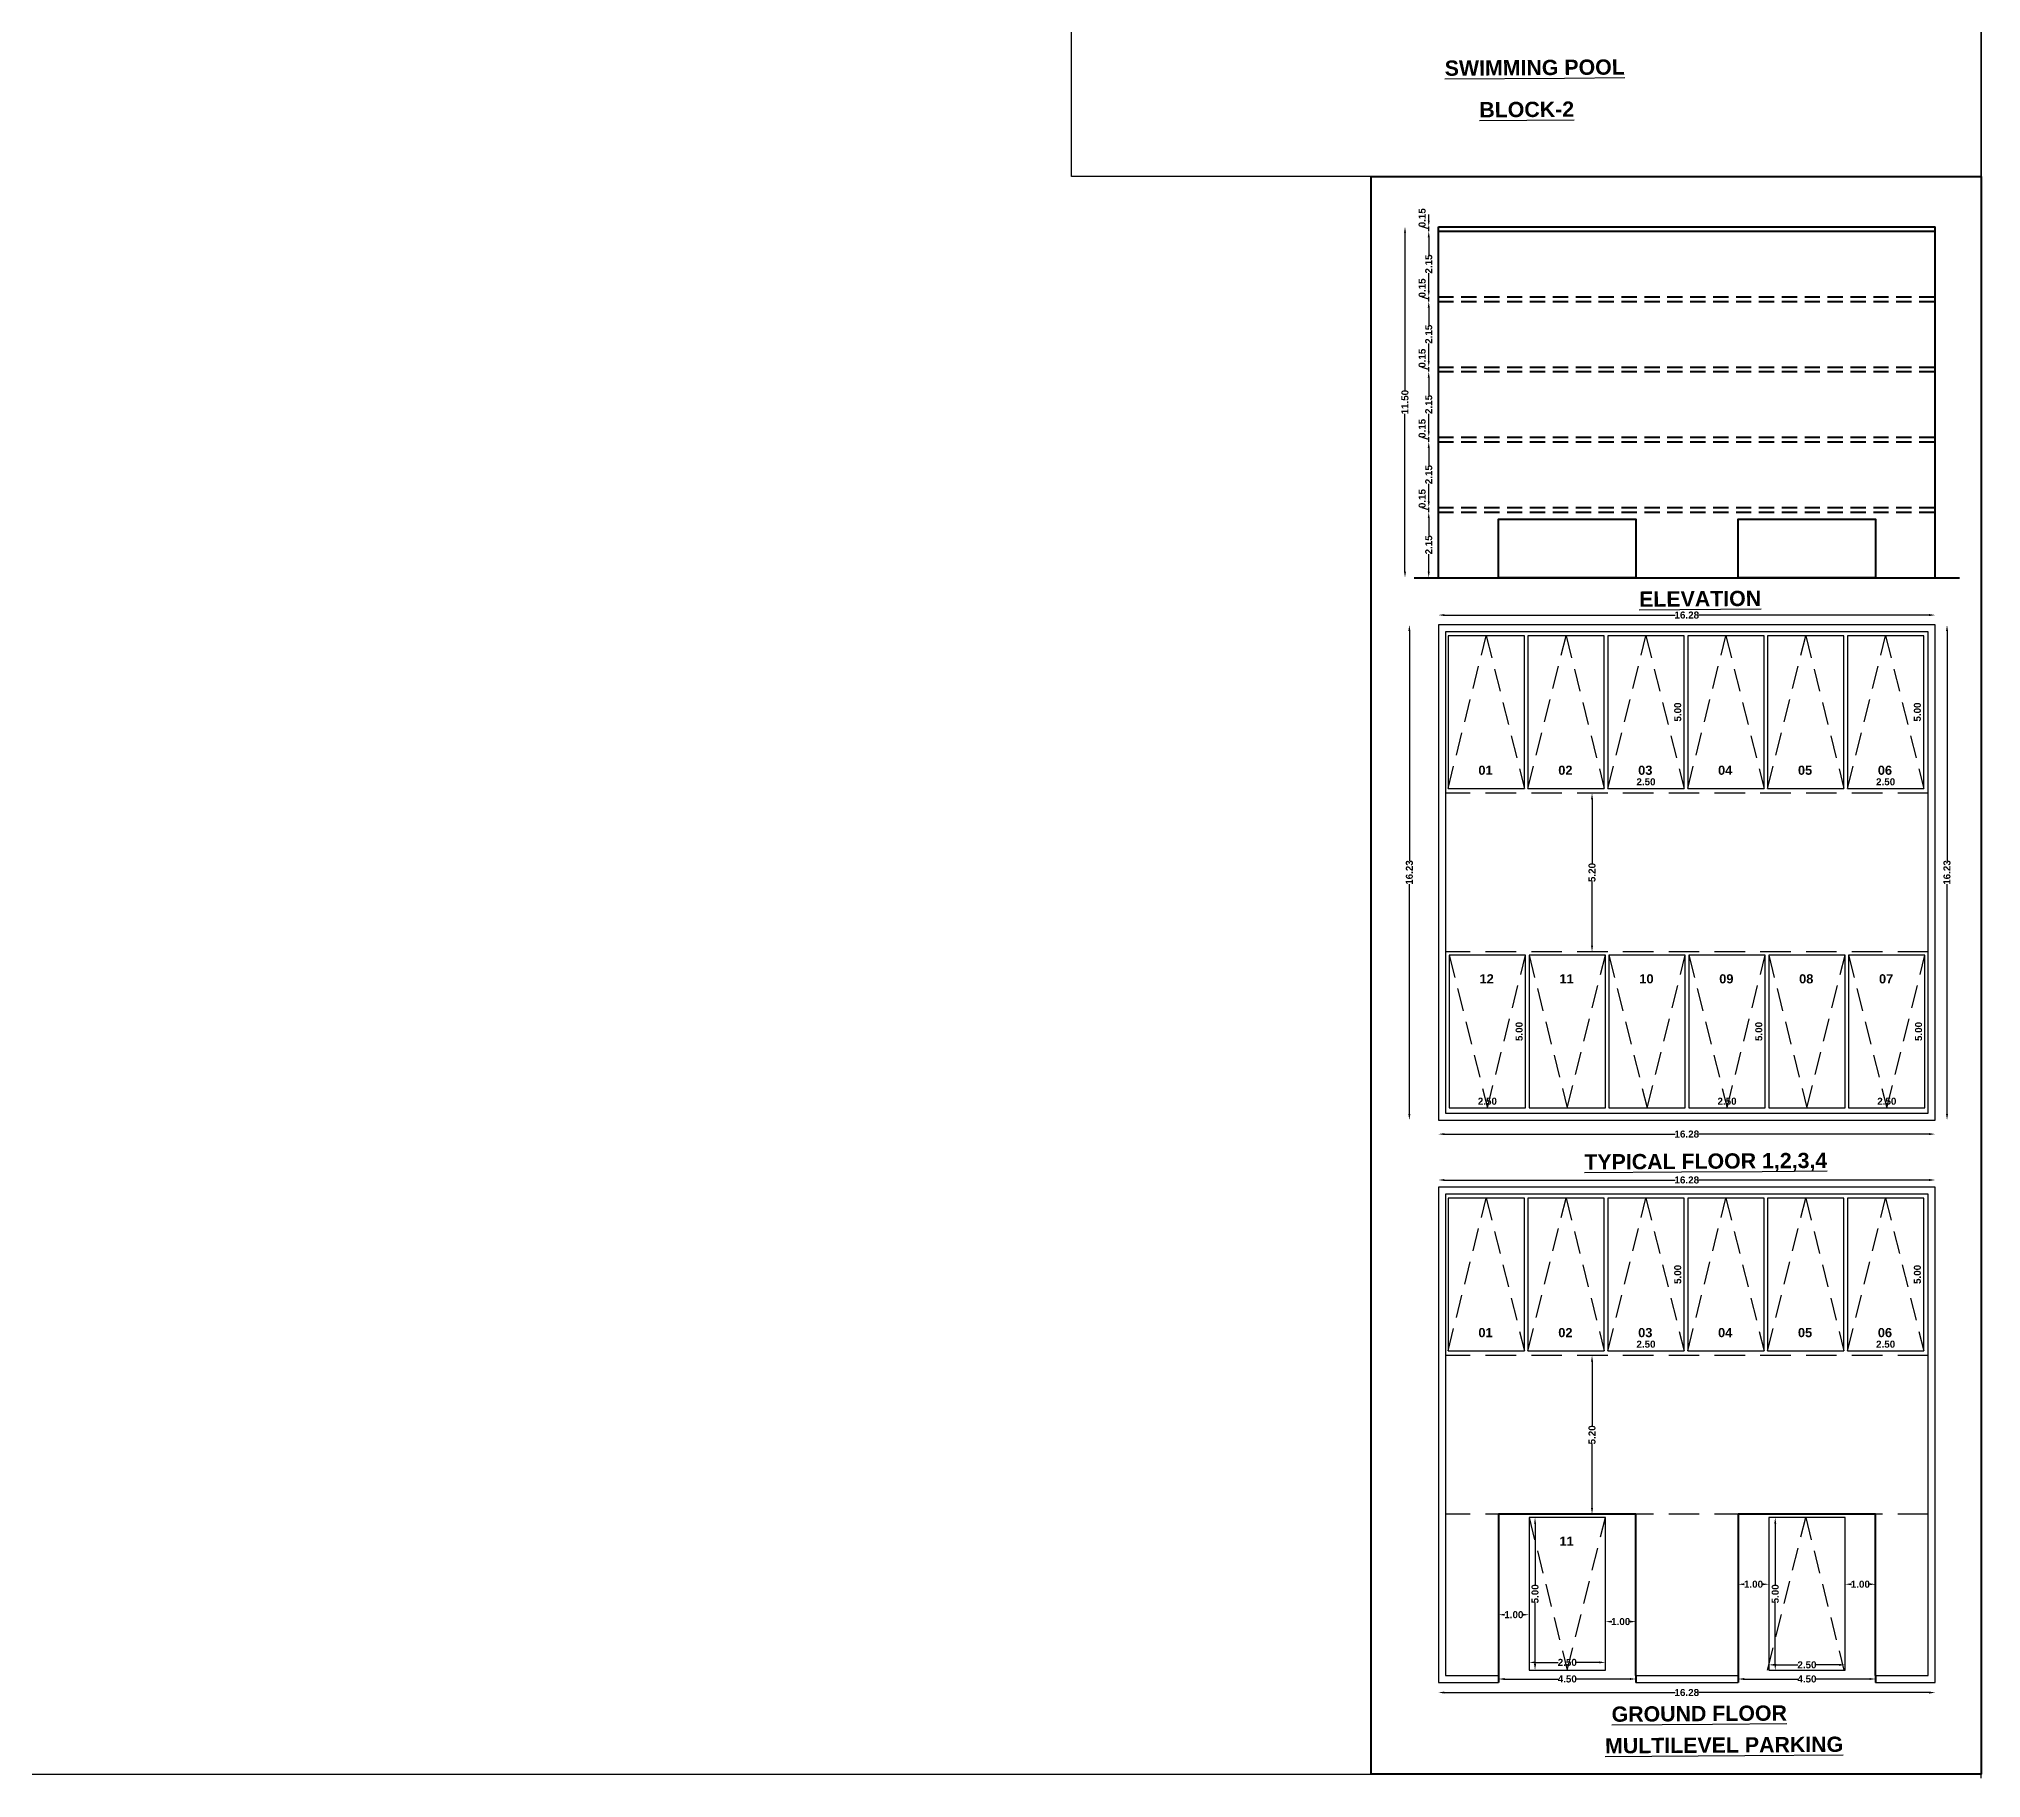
# Model space of a CAD drawing. Header units: metres. Extents: x 515 to 706, y -4 to 163.
# Drawn here: x 642 to 705.6, y -3.8 to 53.2 of the extents above; entities that cross this region are included whole.
import ezdxf

# ---------------------------------------------------------------- set-up
doc = ezdxf.new("R2010")
doc.units = ezdxf.units.M
doc.header["$MEASUREMENT"] = 0
doc.linetypes.add('DASHED2', pattern=[0.375, 0.25, -0.125])
doc.linetypes.add('HIDDEN', pattern=[0.375, 0.25, -0.125])
doc.styles.add('ARIAL', font='arialbd.ttf', dxfattribs={"height": 0.23})
doc.styles.add('working', font='arialbd.ttf', dxfattribs={"height": 0.23})
doc.dimstyles.new('new model', dxfattribs={"dimtxt": 0.23, "dimasz": 0.2, "dimexe": 0.1, "dimexo": 0.1, "dimgap": 0, "dimtad": 0, "dimzin": 1, "dimdsep": 46, "dimtxsty": 'working', "dimcen": 0.09, "dimse1": 1, "dimse2": 1, "dimclrd": 256, "dimclrt": 256, "dimadec": 1, "dimazin": 0, "dimtfac": 1, "dimtofl": 0, "dimtmove": 0, "dimatfit": 3, "dimfxl": 0, "dimtolj": 1, "dimtzin": 0, "dimlwd": -1, "dimlwe": -1, "dimarcsym": 0})

# ---------------------------------------------------------------- blocks, each defined once
blk = doc.blocks.new('*D267')
for p, q in [((688.009, 15.792), (695.565, 15.792)), ((703.885, 15.792), (696.329, 15.792))]:
    blk.add_line(p, q)
at = {"lineweight": 40}
for points in [[(688.009, 15.825), (688.009, 15.758), (687.809, 15.792)], [(703.885, 15.825), (703.885, 15.758), (704.085, 15.792)]]:
    blk.add_solid(points, dxfattribs=at)
at = {"layer": 'Defpoints', "color": 0, "lineweight": 40}
for p in [(687.809, 15.555), (704.085, 15.792), (704.085, 15.555)]:
    blk.add_point(p, dxfattribs=at)
at = {"lineweight": 40, "insert": (695.947, 15.792), "char_height": 0.23, "attachment_point": 5, "style": 'working'}
blk.add_mtext('\\A1;16.28', dxfattribs=at)
blk = doc.blocks.new('*D606')
for p, q in [((688.009, -1), (695.565, -1)), ((703.885, -1), (696.329, -1))]:
    blk.add_line(p, q)
at = {"lineweight": 40}
for points in [[(688.009, -0.966), (688.009, -1.033), (687.809, -1)], [(703.885, -0.966), (703.885, -1.033), (704.085, -1)]]:
    blk.add_solid(points, dxfattribs=at)
at = {"layer": 'Defpoints', "color": 0, "lineweight": 40}
for p in [(687.809, -0.671), (704.085, -0.671), (704.085, -1)]:
    blk.add_point(p, dxfattribs=at)
at = {"lineweight": 40, "insert": (695.947, -1), "char_height": 0.23, "attachment_point": 5, "style": 'working'}
blk.add_mtext('\\A1;16.28', dxfattribs=at)
blk = doc.blocks.new('*D607')
for p, q in [((692.843, 9.842), (692.843, 7.74)), ((692.843, 5.042), (692.843, 7.144))]:
    blk.add_line(p, q)
at = {"lineweight": 40}
for points in [[(692.809, 9.842), (692.876, 9.842), (692.843, 10.042)], [(692.809, 5.042), (692.876, 5.042), (692.843, 4.842)]]:
    blk.add_solid(points, dxfattribs=at)
at = {"layer": 'Defpoints', "color": 0, "lineweight": 40}
for p in [(692.786, 10.042), (692.843, 10.042), (692.786, 4.842)]:
    blk.add_point(p, dxfattribs=at)
at = {"lineweight": 40, "insert": (692.843, 7.442), "char_height": 0.23, "attachment_point": 5, "rotation": 90, "style": 'working'}
blk.add_mtext('\\A1;5.20', dxfattribs=at)
blk = doc.blocks.new('*D268')
at = {"layer": 'Defpoints', "color": 0, "lineweight": 40}
for p in [(695.65, 15.199), (695.86, 15.199), (695.86, 10.199)]:
    blk.add_point(p, dxfattribs=at)
at = {"lineweight": 40, "insert": (695.65, 12.699), "char_height": 0.23, "attachment_point": 5, "rotation": 90, "style": 'working'}
blk.add_mtext('\\A1;5.00', dxfattribs=at)
blk = doc.blocks.new('*D269')
at = {"layer": 'Defpoints', "color": 0, "lineweight": 40}
for p in [(693.36, 10.413), (693.36, 10.199), (695.86, 10.199)]:
    blk.add_point(p, dxfattribs=at)
at = {"lineweight": 40, "insert": (694.61, 10.413), "char_height": 0.23, "attachment_point": 5, "style": 'working'}
blk.add_mtext('\\A1;2.50', dxfattribs=at)
blk = doc.blocks.new('*D270')
at = {"layer": 'Defpoints', "color": 0, "lineweight": 40}
for p in [(703.5, 15.199), (703.71, 15.199), (703.71, 10.199)]:
    blk.add_point(p, dxfattribs=at)
at = {"lineweight": 40, "insert": (703.5, 12.699), "char_height": 0.23, "attachment_point": 5, "rotation": 90, "style": 'working'}
blk.add_mtext('\\A1;5.00', dxfattribs=at)
blk = doc.blocks.new('*D271')
at = {"layer": 'Defpoints', "color": 0, "lineweight": 40}
for p in [(701.21, 10.413), (701.21, 10.199), (703.71, 10.199)]:
    blk.add_point(p, dxfattribs=at)
at = {"lineweight": 40, "insert": (702.46, 10.413), "char_height": 0.23, "attachment_point": 5, "style": 'working'}
blk.add_mtext('\\A1;2.50', dxfattribs=at)
blk = doc.blocks.new('*D608')
for p, q in [((687.494, 37.475), (687.494, 36.903)), ((687.494, 35.725), (687.494, 36.296))]:
    blk.add_line(p, q)
at = {"lineweight": 40}
for points in [[(687.461, 37.475), (687.527, 37.475), (687.494, 37.675)], [(687.461, 35.725), (687.527, 35.725), (687.494, 35.525)]]:
    blk.add_solid(points, dxfattribs=at)
at = {"layer": 'Defpoints', "color": 0, "lineweight": 40}
for p in [(687.494, 37.675), (687.809, 37.675), (687.809, 35.525)]:
    blk.add_point(p, dxfattribs=at)
at = {"lineweight": 40, "insert": (687.494, 36.6), "char_height": 0.23, "attachment_point": 5, "rotation": 90, "style": 'working'}
blk.add_mtext('\\A1;2.15', dxfattribs=at)
blk = doc.blocks.new('*D609')
for p, q in [((687.494, 38.025), (687.494, 38.225)), ((687.494, 37.75), (687.277, 37.815)), ((687.494, 37.675), (687.494, 37.825)), ((687.494, 37.475), (687.494, 37.275))]:
    blk.add_line(p, q)
at = {"lineweight": 40}
for points in [[(687.461, 38.025), (687.527, 38.025), (687.494, 37.825)], [(687.461, 37.475), (687.527, 37.475), (687.494, 37.675)]]:
    blk.add_solid(points, dxfattribs=at)
at = {"layer": 'Defpoints', "color": 0, "lineweight": 40}
for p in [(687.494, 37.825), (687.809, 37.825), (687.809, 37.675)]:
    blk.add_point(p, dxfattribs=at)
at = {"lineweight": 40, "insert": (687.277, 38.116), "char_height": 0.23, "attachment_point": 5, "rotation": 90, "style": 'working'}
blk.add_mtext('\\A1;0.15', dxfattribs=at)
blk = doc.blocks.new('*D610')
for p, q in [((687.494, 39.775), (687.494, 39.203)), ((687.494, 38.025), (687.494, 38.596))]:
    blk.add_line(p, q)
at = {"lineweight": 40}
for points in [[(687.461, 39.775), (687.527, 39.775), (687.494, 39.975)], [(687.461, 38.025), (687.527, 38.025), (687.494, 37.825)]]:
    blk.add_solid(points, dxfattribs=at)
at = {"layer": 'Defpoints', "color": 0, "lineweight": 40}
for p in [(687.494, 39.975), (687.809, 39.975), (687.809, 37.825)]:
    blk.add_point(p, dxfattribs=at)
at = {"lineweight": 40, "insert": (687.494, 38.9), "char_height": 0.23, "attachment_point": 5, "rotation": 90, "style": 'working'}
blk.add_mtext('\\A1;2.15', dxfattribs=at)
blk = doc.blocks.new('*D611')
for p, q in [((687.494, 40.05), (687.277, 40.115)), ((687.494, 40.325), (687.494, 40.525)), ((687.494, 39.975), (687.494, 40.125)), ((687.494, 39.775), (687.494, 39.575))]:
    blk.add_line(p, q)
at = {"lineweight": 40}
for points in [[(687.461, 40.325), (687.527, 40.325), (687.494, 40.125)], [(687.461, 39.775), (687.527, 39.775), (687.494, 39.975)]]:
    blk.add_solid(points, dxfattribs=at)
at = {"layer": 'Defpoints', "color": 0, "lineweight": 40}
for p in [(687.494, 40.125), (687.809, 40.125), (687.809, 39.975)]:
    blk.add_point(p, dxfattribs=at)
at = {"lineweight": 40, "insert": (687.277, 40.416), "char_height": 0.23, "attachment_point": 5, "rotation": 90, "style": 'working'}
blk.add_mtext('\\A1;0.15', dxfattribs=at)
blk = doc.blocks.new('*D612')
for p, q in [((687.494, 42.075), (687.494, 41.503)), ((687.494, 40.325), (687.494, 40.896))]:
    blk.add_line(p, q)
at = {"lineweight": 40}
for points in [[(687.461, 42.075), (687.527, 42.075), (687.494, 42.275)], [(687.461, 40.325), (687.527, 40.325), (687.494, 40.125)]]:
    blk.add_solid(points, dxfattribs=at)
at = {"layer": 'Defpoints', "color": 0, "lineweight": 40}
for p in [(687.494, 42.275), (687.809, 42.275), (687.809, 40.125)]:
    blk.add_point(p, dxfattribs=at)
at = {"lineweight": 40, "insert": (687.494, 41.2), "char_height": 0.23, "attachment_point": 5, "rotation": 90, "style": 'working'}
blk.add_mtext('\\A1;2.15', dxfattribs=at)
blk = doc.blocks.new('*D613')
for p, q in [((687.494, 42.625), (687.494, 42.825)), ((687.494, 42.35), (687.277, 42.415)), ((687.494, 42.275), (687.494, 42.425)), ((687.494, 42.075), (687.494, 41.875))]:
    blk.add_line(p, q)
at = {"lineweight": 40}
for points in [[(687.461, 42.625), (687.527, 42.625), (687.494, 42.425)], [(687.461, 42.075), (687.527, 42.075), (687.494, 42.275)]]:
    blk.add_solid(points, dxfattribs=at)
at = {"layer": 'Defpoints', "color": 0, "lineweight": 40}
for p in [(687.494, 42.425), (687.809, 42.425), (687.809, 42.275)]:
    blk.add_point(p, dxfattribs=at)
at = {"lineweight": 40, "insert": (687.277, 42.716), "char_height": 0.23, "attachment_point": 5, "rotation": 90, "style": 'working'}
blk.add_mtext('\\A1;0.15', dxfattribs=at)
blk = doc.blocks.new('*D614')
for p, q in [((687.494, 44.375), (687.494, 43.803)), ((687.494, 42.625), (687.494, 43.196))]:
    blk.add_line(p, q)
at = {"lineweight": 40}
for points in [[(687.461, 44.375), (687.527, 44.375), (687.494, 44.575)], [(687.461, 42.625), (687.527, 42.625), (687.494, 42.425)]]:
    blk.add_solid(points, dxfattribs=at)
at = {"layer": 'Defpoints', "color": 0, "lineweight": 40}
for p in [(687.494, 44.575), (687.809, 44.575), (687.809, 42.425)]:
    blk.add_point(p, dxfattribs=at)
at = {"lineweight": 40, "insert": (687.494, 43.5), "char_height": 0.23, "attachment_point": 5, "rotation": 90, "style": 'working'}
blk.add_mtext('\\A1;2.15', dxfattribs=at)
blk = doc.blocks.new('*D615')
for p, q in [((687.494, 44.65), (687.277, 44.715)), ((687.494, 44.925), (687.494, 45.125)), ((687.494, 44.575), (687.494, 44.725)), ((687.494, 44.375), (687.494, 44.175))]:
    blk.add_line(p, q)
at = {"lineweight": 40}
for points in [[(687.461, 44.925), (687.527, 44.925), (687.494, 44.725)], [(687.461, 44.375), (687.527, 44.375), (687.494, 44.575)]]:
    blk.add_solid(points, dxfattribs=at)
at = {"layer": 'Defpoints', "color": 0, "lineweight": 40}
for p in [(687.494, 44.725), (687.809, 44.725), (687.809, 44.575)]:
    blk.add_point(p, dxfattribs=at)
at = {"lineweight": 40, "insert": (687.277, 45.016), "char_height": 0.23, "attachment_point": 5, "rotation": 90, "style": 'working'}
blk.add_mtext('\\A1;0.15', dxfattribs=at)
blk = doc.blocks.new('*D616')
for p, q in [((687.494, 46.675), (687.494, 46.103)), ((687.494, 44.925), (687.494, 45.496))]:
    blk.add_line(p, q)
at = {"lineweight": 40}
for points in [[(687.461, 46.675), (687.527, 46.675), (687.494, 46.875)], [(687.461, 44.925), (687.527, 44.925), (687.494, 44.725)]]:
    blk.add_solid(points, dxfattribs=at)
at = {"layer": 'Defpoints', "color": 0, "lineweight": 40}
for p in [(687.494, 46.875), (687.809, 46.875), (687.809, 44.725)]:
    blk.add_point(p, dxfattribs=at)
at = {"lineweight": 40, "insert": (687.494, 45.8), "char_height": 0.23, "attachment_point": 5, "rotation": 90, "style": 'working'}
blk.add_mtext('\\A1;2.15', dxfattribs=at)
blk = doc.blocks.new('*D617')
for p, q in [((687.494, 47.225), (687.494, 47.425)), ((687.494, 46.95), (687.277, 47.015)), ((687.494, 46.875), (687.494, 47.025)), ((687.494, 46.675), (687.494, 46.475))]:
    blk.add_line(p, q)
at = {"lineweight": 40}
for points in [[(687.461, 47.225), (687.527, 47.225), (687.494, 47.025)], [(687.461, 46.675), (687.527, 46.675), (687.494, 46.875)]]:
    blk.add_solid(points, dxfattribs=at)
at = {"layer": 'Defpoints', "color": 0, "lineweight": 40}
for p in [(687.494, 47.025), (687.809, 47.025), (687.809, 46.875)]:
    blk.add_point(p, dxfattribs=at)
at = {"lineweight": 40, "insert": (687.277, 47.316), "char_height": 0.23, "attachment_point": 5, "rotation": 90, "style": 'working'}
blk.add_mtext('\\A1;0.15', dxfattribs=at)
blk = doc.blocks.new('*D618')
for p, q in [((686.716, 46.825), (686.716, 41.656)), ((686.716, 35.725), (686.716, 40.893))]:
    blk.add_line(p, q)
at = {"lineweight": 40}
for points in [[(686.683, 46.825), (686.749, 46.825), (686.716, 47.025)], [(686.683, 35.725), (686.749, 35.725), (686.716, 35.525)]]:
    blk.add_solid(points, dxfattribs=at)
at = {"layer": 'Defpoints', "color": 0, "lineweight": 40}
for p in [(687.809, 47.025), (686.716, 35.525), (687.809, 35.525)]:
    blk.add_point(p, dxfattribs=at)
at = {"lineweight": 40, "insert": (686.716, 41.275), "char_height": 0.23, "attachment_point": 5, "rotation": 90, "style": 'working'}
blk.add_mtext('\\A1;11.50', dxfattribs=at)
blk = doc.blocks.new('*D619')
for p, q in [((688.009, 34.3), (695.565, 34.3)), ((703.885, 34.3), (696.329, 34.3))]:
    blk.add_line(p, q)
at = {"lineweight": 40}
for points in [[(688.009, 34.334), (688.009, 34.267), (687.809, 34.3)], [(703.885, 34.334), (703.885, 34.267), (704.085, 34.3)]]:
    blk.add_solid(points, dxfattribs=at)
at = {"layer": 'Defpoints', "color": 0, "lineweight": 40}
for p in [(687.809, 33.979), (704.085, 34.3), (704.085, 33.979)]:
    blk.add_point(p, dxfattribs=at)
at = {"lineweight": 40, "insert": (695.947, 34.3), "char_height": 0.23, "attachment_point": 5, "style": 'working'}
blk.add_mtext('\\A1;16.28', dxfattribs=at)
blk = doc.blocks.new('*D620')
for p, q in [((686.86, 33.779), (686.86, 26.248)), ((686.86, 17.952), (686.86, 25.483))]:
    blk.add_line(p, q)
at = {"lineweight": 40}
for points in [[(686.826, 33.779), (686.893, 33.779), (686.86, 33.979)], [(686.826, 17.952), (686.893, 17.952), (686.86, 17.752)]]:
    blk.add_solid(points, dxfattribs=at)
at = {"layer": 'Defpoints', "color": 0, "lineweight": 40}
for p in [(687.809, 33.979), (686.86, 17.752), (687.809, 17.752)]:
    blk.add_point(p, dxfattribs=at)
at = {"lineweight": 40, "insert": (686.86, 25.866), "char_height": 0.23, "attachment_point": 5, "rotation": 90, "style": 'working'}
blk.add_mtext('\\A1;16.23', dxfattribs=at)
blk = doc.blocks.new('*D621')
for p, q in [((692.843, 28.266), (692.843, 26.163)), ((692.843, 23.466), (692.843, 25.568))]:
    blk.add_line(p, q)
at = {"lineweight": 40}
for points in [[(692.809, 28.266), (692.876, 28.266), (692.843, 28.466)], [(692.809, 23.466), (692.876, 23.466), (692.843, 23.266)]]:
    blk.add_solid(points, dxfattribs=at)
at = {"layer": 'Defpoints', "color": 0, "lineweight": 40}
for p in [(692.786, 28.466), (692.843, 28.466), (692.786, 23.266)]:
    blk.add_point(p, dxfattribs=at)
at = {"lineweight": 40, "insert": (692.843, 25.866), "char_height": 0.23, "attachment_point": 5, "rotation": 90, "style": 'working'}
blk.add_mtext('\\A1;5.20', dxfattribs=at)
blk = doc.blocks.new('*D622')
at = {"layer": 'Defpoints', "color": 0, "lineweight": 40}
for p in [(698.305, 23.158), (698.515, 23.158), (698.515, 18.158)]:
    blk.add_point(p, dxfattribs=at)
at = {"lineweight": 40, "insert": (698.305, 20.658), "char_height": 0.23, "attachment_point": 5, "rotation": 90, "style": 'working'}
blk.add_mtext('\\A1;5.00', dxfattribs=at)
blk = doc.blocks.new('*D623')
at = {"layer": 'Defpoints', "color": 0, "lineweight": 40}
for p in [(696.015, 18.371), (696.015, 18.158), (698.515, 18.158)]:
    blk.add_point(p, dxfattribs=at)
at = {"lineweight": 40, "insert": (697.265, 18.371), "char_height": 0.23, "attachment_point": 5, "style": 'working'}
blk.add_mtext('\\A1;2.50', dxfattribs=at)
blk = doc.blocks.new('*D272')
at = {"layer": 'Defpoints', "color": 0, "lineweight": 40}
for p in [(695.65, 33.623), (695.86, 33.623), (695.86, 28.623)]:
    blk.add_point(p, dxfattribs=at)
at = {"lineweight": 40, "insert": (695.65, 31.123), "char_height": 0.23, "attachment_point": 5, "rotation": 90, "style": 'working'}
blk.add_mtext('\\A1;5.00', dxfattribs=at)
blk = doc.blocks.new('*D273')
at = {"layer": 'Defpoints', "color": 0, "lineweight": 40}
for p in [(693.36, 28.837), (693.36, 28.623), (695.86, 28.623)]:
    blk.add_point(p, dxfattribs=at)
at = {"lineweight": 40, "insert": (694.61, 28.837), "char_height": 0.23, "attachment_point": 5, "style": 'working'}
blk.add_mtext('\\A1;2.50', dxfattribs=at)
blk = doc.blocks.new('*D274')
at = {"layer": 'Defpoints', "color": 0, "lineweight": 40}
for p in [(703.5, 33.623), (703.71, 33.623), (703.71, 28.623)]:
    blk.add_point(p, dxfattribs=at)
at = {"lineweight": 40, "insert": (703.5, 31.123), "char_height": 0.23, "attachment_point": 5, "rotation": 90, "style": 'working'}
blk.add_mtext('\\A1;5.00', dxfattribs=at)
blk = doc.blocks.new('*D275')
at = {"layer": 'Defpoints', "color": 0, "lineweight": 40}
for p in [(701.21, 28.837), (701.21, 28.623), (703.71, 28.623)]:
    blk.add_point(p, dxfattribs=at)
at = {"lineweight": 40, "insert": (702.46, 28.837), "char_height": 0.23, "attachment_point": 5, "style": 'working'}
blk.add_mtext('\\A1;2.50', dxfattribs=at)
blk = doc.blocks.new('*D276')
at = {"layer": 'Defpoints', "color": 0, "lineweight": 40}
for p in [(690.455, 23.158), (690.665, 23.158), (690.665, 18.158)]:
    blk.add_point(p, dxfattribs=at)
at = {"lineweight": 40, "insert": (690.455, 20.658), "char_height": 0.23, "attachment_point": 5, "rotation": 90, "style": 'working'}
blk.add_mtext('\\A1;5.00', dxfattribs=at)
blk = doc.blocks.new('*D277')
at = {"layer": 'Defpoints', "color": 0, "lineweight": 40}
for p in [(688.165, 18.371), (688.165, 18.158), (690.665, 18.158)]:
    blk.add_point(p, dxfattribs=at)
at = {"lineweight": 40, "insert": (689.415, 18.371), "char_height": 0.23, "attachment_point": 5, "style": 'working'}
blk.add_mtext('\\A1;2.50', dxfattribs=at)
blk = doc.blocks.new('*D278')
at = {"layer": 'Defpoints', "color": 0, "lineweight": 40}
for p in [(703.539, 23.158), (703.749, 23.158), (703.749, 18.158)]:
    blk.add_point(p, dxfattribs=at)
at = {"lineweight": 40, "insert": (703.539, 20.658), "char_height": 0.23, "attachment_point": 5, "rotation": 90, "style": 'working'}
blk.add_mtext('\\A1;5.00', dxfattribs=at)
blk = doc.blocks.new('*D279')
at = {"layer": 'Defpoints', "color": 0, "lineweight": 40}
for p in [(701.249, 18.371), (701.249, 18.158), (703.749, 18.158)]:
    blk.add_point(p, dxfattribs=at)
at = {"lineweight": 40, "insert": (702.499, 18.371), "char_height": 0.23, "attachment_point": 5, "style": 'working'}
blk.add_mtext('\\A1;2.50', dxfattribs=at)
blk = doc.blocks.new('*D624')
for p, q in [((704.47, 33.779), (704.47, 26.248)), ((704.47, 17.952), (704.47, 25.483))]:
    blk.add_line(p, q)
at = {"lineweight": 40}
for points in [[(704.437, 33.779), (704.504, 33.779), (704.47, 33.979)], [(704.437, 17.952), (704.504, 17.952), (704.47, 17.752)]]:
    blk.add_solid(points, dxfattribs=at)
at = {"layer": 'Defpoints', "color": 0, "lineweight": 40}
for p in [(704.085, 33.979), (704.085, 17.752), (704.47, 17.752)]:
    blk.add_point(p, dxfattribs=at)
at = {"lineweight": 40, "insert": (704.47, 25.866), "char_height": 0.23, "attachment_point": 5, "rotation": 90, "style": 'working'}
blk.add_mtext('\\A1;16.23', dxfattribs=at)
blk = doc.blocks.new('*D625')
for p, q in [((688.009, 17.296), (695.565, 17.296)), ((703.885, 17.296), (696.329, 17.296))]:
    blk.add_line(p, q)
at = {"lineweight": 40}
for points in [[(688.009, 17.329), (688.009, 17.263), (687.809, 17.296)], [(703.885, 17.329), (703.885, 17.263), (704.085, 17.296)]]:
    blk.add_solid(points, dxfattribs=at)
at = {"layer": 'Defpoints', "color": 0, "lineweight": 40}
for p in [(687.809, 17.752), (687.809, 17.296), (704.085, 17.752)]:
    blk.add_point(p, dxfattribs=at)
at = {"lineweight": 40, "insert": (695.947, 17.296), "char_height": 0.23, "attachment_point": 5, "style": 'working'}
blk.add_mtext('\\A1;16.28', dxfattribs=at)
blk = doc.blocks.new('*D626')
for p, q in [((689.982, -0.556), (691.73, -0.556)), ((694.082, -0.556), (692.333, -0.556))]:
    blk.add_line(p, q)
at = {"lineweight": 40}
for points in [[(689.982, -0.523), (689.982, -0.59), (689.782, -0.556)], [(694.082, -0.523), (694.082, -0.59), (694.282, -0.556)]]:
    blk.add_solid(points, dxfattribs=at)
at = {"layer": 'Defpoints', "color": 0, "lineweight": 40}
for p in [(689.782, -0.556), (694.282, -0.556), (694.282, -0.556)]:
    blk.add_point(p, dxfattribs=at)
at = {"lineweight": 40, "insert": (692.032, -0.556), "char_height": 0.23, "attachment_point": 5, "style": 'working'}
blk.add_mtext('\\A1;4.50', dxfattribs=at)
blk = doc.blocks.new('*D627')
for p, q in [((693.482, 1.324), (693.49, 1.324)), ((694.082, 1.324), (694.074, 1.324))]:
    blk.add_line(p, q)
at = {"lineweight": 40}
for points in [[(693.482, 1.357), (693.482, 1.29), (693.282, 1.324)], [(694.082, 1.357), (694.082, 1.29), (694.282, 1.324)]]:
    blk.add_solid(points, dxfattribs=at)
at = {"layer": 'Defpoints', "color": 0, "lineweight": 40}
for p in [(693.282, 1.324), (694.282, 1.324), (694.282, 1.324)]:
    blk.add_point(p, dxfattribs=at)
at = {"lineweight": 40, "insert": (693.782, 1.324), "char_height": 0.23, "attachment_point": 5, "style": 'working'}
blk.add_mtext('\\A1;1.00', dxfattribs=at)
blk = doc.blocks.new('*D628')
for p, q in [((689.982, 1.55), (689.99, 1.55)), ((690.582, 1.55), (690.574, 1.55))]:
    blk.add_line(p, q)
at = {"lineweight": 40}
for points in [[(689.982, 1.583), (689.982, 1.517), (689.782, 1.55)], [(690.582, 1.583), (690.582, 1.517), (690.782, 1.55)]]:
    blk.add_solid(points, dxfattribs=at)
at = {"layer": 'Defpoints', "color": 0, "lineweight": 40}
for p in [(689.782, 1.57), (689.782, 1.55), (690.782, 1.57)]:
    blk.add_point(p, dxfattribs=at)
at = {"lineweight": 40, "insert": (690.282, 1.55), "char_height": 0.23, "attachment_point": 5, "style": 'working'}
blk.add_mtext('\\A1;1.00', dxfattribs=at)
blk = doc.blocks.new('*D629')
for p, q in [((690.982, -0.012), (691.731, -0.012)), ((693.082, -0.012), (692.332, -0.012))]:
    blk.add_line(p, q)
at = {"lineweight": 40}
for points in [[(690.982, 0.021), (690.982, -0.045), (690.782, -0.012)], [(693.082, 0.021), (693.082, -0.045), (693.282, -0.012)]]:
    blk.add_solid(points, dxfattribs=at)
at = {"layer": 'Defpoints', "color": 0, "lineweight": 40}
for p in [(690.782, -0.266), (693.282, -0.012), (693.282, -0.266)]:
    blk.add_point(p, dxfattribs=at)
at = {"lineweight": 40, "insert": (692.032, -0.012), "char_height": 0.23, "attachment_point": 5, "style": 'working'}
blk.add_mtext('\\A1;2.50', dxfattribs=at)
blk = doc.blocks.new('*D630')
for p, q in [((690.976, 4.534), (690.976, 2.531)), ((690.976, -0.066), (690.976, 1.936))]:
    blk.add_line(p, q)
at = {"lineweight": 40}
for points in [[(690.943, 4.534), (691.01, 4.534), (690.976, 4.734)], [(690.943, -0.066), (691.01, -0.066), (690.976, -0.266)]]:
    blk.add_solid(points, dxfattribs=at)
at = {"layer": 'Defpoints', "color": 0, "lineweight": 40}
for p in [(690.782, 4.734), (690.976, 4.734), (690.782, -0.266)]:
    blk.add_point(p, dxfattribs=at)
at = {"lineweight": 40, "insert": (690.976, 2.234), "char_height": 0.23, "attachment_point": 5, "rotation": 90, "style": 'working'}
blk.add_mtext('\\A1;5.00', dxfattribs=at)
blk = doc.blocks.new('*D631')
for p, q in [((698.832, -0.093), (699.581, -0.093)), ((700.932, -0.093), (700.183, -0.093))]:
    blk.add_line(p, q)
at = {"lineweight": 40}
for points in [[(698.832, -0.059), (698.832, -0.126), (698.632, -0.093)], [(700.932, -0.059), (700.932, -0.126), (701.132, -0.093)]]:
    blk.add_solid(points, dxfattribs=at)
at = {"layer": 'Defpoints', "color": 0, "lineweight": 40}
for p in [(698.632, -0.093), (698.632, -0.266), (701.132, -0.266)]:
    blk.add_point(p, dxfattribs=at)
at = {"lineweight": 40, "insert": (699.882, -0.093), "char_height": 0.23, "attachment_point": 5, "style": 'working'}
blk.add_mtext('\\A1;2.50', dxfattribs=at)
blk = doc.blocks.new('*D632')
for p, q in [((698.844, 4.534), (698.844, 2.531)), ((698.844, -0.066), (698.844, 1.936))]:
    blk.add_line(p, q)
at = {"lineweight": 40}
for points in [[(698.81, 4.534), (698.877, 4.534), (698.844, 4.734)], [(698.81, -0.066), (698.877, -0.066), (698.844, -0.266)]]:
    blk.add_solid(points, dxfattribs=at)
at = {"layer": 'Defpoints', "color": 0, "lineweight": 40}
for p in [(698.632, 4.734), (698.632, -0.266), (698.844, -0.266)]:
    blk.add_point(p, dxfattribs=at)
at = {"lineweight": 40, "insert": (698.844, 2.234), "char_height": 0.23, "attachment_point": 5, "rotation": 90, "style": 'working'}
blk.add_mtext('\\A1;5.00', dxfattribs=at)
blk = doc.blocks.new('*D633')
for p, q in [((697.832, 2.548), (697.84, 2.548)), ((698.432, 2.548), (698.424, 2.548))]:
    blk.add_line(p, q)
at = {"lineweight": 40}
for points in [[(697.832, 2.581), (697.832, 2.515), (697.632, 2.548)], [(698.432, 2.581), (698.432, 2.515), (698.632, 2.548)]]:
    blk.add_solid(points, dxfattribs=at)
at = {"layer": 'Defpoints', "color": 0, "lineweight": 40}
for p in [(697.632, 2.569), (698.632, 2.569), (698.632, 2.548)]:
    blk.add_point(p, dxfattribs=at)
at = {"lineweight": 40, "insert": (698.132, 2.548), "char_height": 0.23, "attachment_point": 5, "style": 'working'}
blk.add_mtext('\\A1;1.00', dxfattribs=at)
blk = doc.blocks.new('*D634')
for p, q in [((701.332, 2.548), (701.34, 2.548)), ((701.932, 2.548), (701.924, 2.548))]:
    blk.add_line(p, q)
at = {"lineweight": 40}
for points in [[(701.332, 2.581), (701.332, 2.515), (701.132, 2.548)], [(701.932, 2.581), (701.932, 2.515), (702.132, 2.548)]]:
    blk.add_solid(points, dxfattribs=at)
at = {"layer": 'Defpoints', "color": 0, "lineweight": 40}
for p in [(701.132, 2.548), (702.132, 2.548), (702.132, 2.548)]:
    blk.add_point(p, dxfattribs=at)
at = {"lineweight": 40, "insert": (701.632, 2.548), "char_height": 0.23, "attachment_point": 5, "style": 'working'}
blk.add_mtext('\\A1;1.00', dxfattribs=at)
blk = doc.blocks.new('*D635')
for p, q in [((697.832, -0.556), (699.58, -0.556)), ((701.932, -0.556), (700.184, -0.556))]:
    blk.add_line(p, q)
at = {"lineweight": 40}
for points in [[(697.832, -0.523), (697.832, -0.59), (697.632, -0.556)], [(701.932, -0.523), (701.932, -0.59), (702.132, -0.556)]]:
    blk.add_solid(points, dxfattribs=at)
at = {"layer": 'Defpoints', "color": 0, "lineweight": 40}
for p in [(697.632, -0.556), (702.132, -0.556), (702.132, -0.556)]:
    blk.add_point(p, dxfattribs=at)
at = {"lineweight": 40, "insert": (699.882, -0.556), "char_height": 0.23, "attachment_point": 5, "style": 'working'}
blk.add_mtext('\\A1;4.50', dxfattribs=at)

msp = doc.modelspace()

# ---------------------------------------------------------------- linework, layer by layer
msp.add_line((705.58866, -3.80445), (705.58866, 150.74728))
at = {"lineweight": 40}
for p, q in [((687.8089, 35.52465), (687.8089, 47.02465)), ((687.8089, 47.02465), (704.08498, 47.02465)), ((687.8089, 46.87465), (704.08498, 46.87465)), ((704.08498, 35.52465), (704.08498, 47.02465)), ((687.01385, 35.52465), (704.88003, 35.52465)), ((689.78164, -0.44124), (689.78164, -0.67124)), ((694.28164, -0.44124), (694.28164, -0.67124)), ((697.63201, -0.44124), (697.63201, -0.67124)), ((702.13201, -0.44124), (702.13201, -0.67124))]:
    msp.add_line(p, q, dxfattribs=at)
at = {"linetype": 'HIDDEN', "lineweight": 40, "ltscale": 2}
for p, q in [((687.8089, 44.72465), (704.08498, 44.72465)), ((687.8089, 44.57465), (704.08498, 44.57465)), ((687.8089, 42.42465), (704.08498, 42.42465)), ((687.8089, 42.27465), (704.08498, 42.27465)), ((687.8089, 40.12465), (704.08498, 40.12465)), ((687.8089, 39.97465), (704.08498, 39.97465)), ((687.8089, 37.82465), (704.08498, 37.82465)), ((687.8089, 37.67465), (704.08498, 37.67465))]:
    msp.add_line(p, q, dxfattribs=at)
at = {"linetype": 'HIDDEN', "lineweight": 30, "ltscale": 3}
for p, q in [((688.12639, 28.62294), (689.37639, 33.62294)), ((689.37639, 33.62294), (690.62639, 28.62294)), ((690.74318, 28.62294), (691.99318, 33.62294)), ((691.99318, 33.62294), (693.24318, 28.62294)), ((693.35997, 28.62294), (694.60997, 33.62294)), ((694.60997, 33.62294), (695.85997, 28.62294)), ((695.97675, 28.62294), (697.22675, 33.62294)), ((697.22675, 33.62294), (698.47675, 28.62294)), ((698.59354, 28.62294), (699.84354, 33.62294)), ((699.84354, 33.62294), (701.09354, 28.62294)), ((701.21033, 28.62294), (702.46033, 33.62294)), ((702.46033, 33.62294), (703.71033, 28.62294)), ((688.16486, 23.15755), (689.41486, 18.15755)), ((689.41486, 18.15755), (690.66486, 23.15755)), ((690.78164, 23.15755), (692.03164, 18.15755)), ((692.03164, 18.15755), (693.28164, 23.15755)), ((693.39843, 23.15755), (694.64843, 18.15755)), ((694.64843, 18.15755), (695.89843, 23.15755)), ((696.01522, 23.15755), (697.26522, 18.15755)), ((697.26522, 18.15755), (698.51522, 23.15755)), ((698.63201, 23.15755), (699.88201, 18.15755)), ((699.88201, 18.15755), (701.13201, 23.15755)), ((701.2488, 23.15755), (702.4988, 18.15755)), ((702.4988, 18.15755), (703.7488, 23.15755)), ((688.12639, 10.19922), (689.37639, 15.19922)), ((689.37639, 15.19922), (690.62639, 10.19922)), ((690.74318, 10.19922), (691.99318, 15.19922)), ((691.99318, 15.19922), (693.24318, 10.19922)), ((693.35997, 10.19922), (694.60997, 15.19922)), ((694.60997, 15.19922), (695.85997, 10.19922)), ((695.97675, 10.19922), (697.22675, 15.19922)), ((697.22675, 15.19922), (698.47675, 10.19922)), ((698.59354, 10.19922), (699.84354, 15.19922)), ((699.84354, 15.19922), (701.09354, 10.19922)), ((701.21033, 10.19922), (702.46033, 15.19922)), ((702.46033, 15.19922), (703.71033, 10.19922)), ((690.78164, 4.73384), (692.03164, -0.26616)), ((692.03164, -0.26616), (693.28164, 4.73384)), ((698.59354, -0.26616), (699.84354, 4.73384)), ((699.84354, 4.73384), (701.09354, -0.26616))]:
    msp.add_line(p, q, dxfattribs=at)
at = {"linetype": 'DASHED2', "lineweight": 30, "ltscale": 4}
for p, q in [((703.85498, 28.4657), (688.0389, 28.4657)), ((703.85498, 23.2657), (688.0389, 23.2657)), ((703.85498, 10.04198), (688.0389, 10.04198)), ((703.85498, 4.84198), (688.0389, 4.84198))]:
    msp.add_line(p, q, dxfattribs=at)
at = {"lineweight": 30}
for points in [[(515.25728, -3.67879), (705.58866, -3.67879), (705.58866, 150.74728), (515.25728, 150.74728)], [(675.79196, 104.44594), (705.58866, 104.44594), (705.58866, 48.6697), (675.79196, 48.6697)], [(688.12639, 28.62294), (690.62639, 28.62294), (690.62639, 33.62294), (688.12639, 33.62294)], [(690.74318, 28.62294), (693.24318, 28.62294), (693.24318, 33.62294), (690.74318, 33.62294)], [(693.35997, 28.62294), (695.85997, 28.62294), (695.85997, 33.62294), (693.35997, 33.62294)], [(695.97675, 28.62294), (698.47675, 28.62294), (698.47675, 33.62294), (695.97675, 33.62294)], [(698.59354, 28.62294), (701.09354, 28.62294), (701.09354, 33.62294), (698.59354, 33.62294)], [(701.21033, 28.62294), (703.71033, 28.62294), (703.71033, 33.62294), (701.21033, 33.62294)], [(688.16486, 18.15755), (690.66486, 18.15755), (690.66486, 23.15755), (688.16486, 23.15755)], [(690.78164, 18.15755), (693.28164, 18.15755), (693.28164, 23.15755), (690.78164, 23.15755)], [(693.39843, 18.15755), (695.89843, 18.15755), (695.89843, 23.15755), (693.39843, 23.15755)], [(696.01522, 18.15755), (698.51522, 18.15755), (698.51522, 23.15755), (696.01522, 23.15755)], [(698.63201, 18.15755), (701.13201, 18.15755), (701.13201, 23.15755), (698.63201, 23.15755)], [(701.2488, 18.15755), (703.7488, 18.15755), (703.7488, 23.15755), (701.2488, 23.15755)], [(688.12639, 10.19922), (690.62639, 10.19922), (690.62639, 15.19922), (688.12639, 15.19922)], [(690.74318, 10.19922), (693.24318, 10.19922), (693.24318, 15.19922), (690.74318, 15.19922)], [(693.35997, 10.19922), (695.85997, 10.19922), (695.85997, 15.19922), (693.35997, 15.19922)], [(695.97675, 10.19922), (698.47675, 10.19922), (698.47675, 15.19922), (695.97675, 15.19922)], [(698.59354, 10.19922), (701.09354, 10.19922), (701.09354, 15.19922), (698.59354, 15.19922)], [(701.21033, 10.19922), (703.71033, 10.19922), (703.71033, 15.19922), (701.21033, 15.19922)], [(690.78164, -0.26616), (693.28164, -0.26616), (693.28164, 4.73384), (690.78164, 4.73384)], [(698.63201, -0.26616), (701.13201, -0.26616), (701.13201, 4.73384), (698.63201, 4.73384)]]:
    msp.add_lwpolyline(points, close=True, dxfattribs=at)
at = {"lineweight": 40}
for points in [[(685.60873, 48.6697), (705.58866, 48.6697), (705.58866, -3.67879), (685.60873, -3.67879)], [(694.28164, 35.52465), (689.78164, 35.52465), (689.78164, 37.43687), (694.28164, 37.43687)], [(702.13201, 35.52465), (697.63201, 35.52465), (697.63201, 37.43687), (702.13201, 37.43687)]]:
    msp.add_lwpolyline(points, close=True, dxfattribs=at)
at = {"lineweight": 30}
for points in [[(687.8089, 17.75247), (704.08498, 17.75247), (704.08498, 33.97892), (687.8089, 33.97892), (687.8089, 17.75247)], [(703.85498, 17.98247), (703.85498, 33.74892), (688.0389, 33.74892), (688.0389, 17.98247), (703.85498, 17.98247)], [(702.13201, -0.67124), (704.08498, -0.67124), (704.08498, 15.55521), (687.8089, 15.55521), (687.8089, -0.67124)], [(703.85498, -0.44124), (703.85498, 15.32521), (688.0389, 15.32521), (688.0389, -0.44124), (689.78164, -0.44124)], [(694.28164, -0.44124), (697.63201, -0.44124)], [(702.13201, -0.44124), (703.85498, -0.44124)], [(687.8089, -0.67124), (689.78164, -0.67124)], [(694.28164, -0.67124), (697.63201, -0.67124)]]:
    msp.add_lwpolyline(points, dxfattribs=at)
at = {"lineweight": 40}
for points in [[(694.28164, -0.44124), (694.28164, 4.84198), (689.78164, 4.84198), (689.78164, -0.44124)], [(702.13201, -0.44124), (702.13201, 4.84198), (697.63201, 4.84198), (697.63201, -0.44124)]]:
    msp.add_lwpolyline(points, dxfattribs=at)

# ---------------------------------------------------------------- texts
at = {"lineweight": 30, "char_height": 0.5, "attachment_point": 1, "rotation": 0.4, "style": 'ARIAL'}
for s, insert in [('{\\W8.52939;\\L  \\W1;SWIMMING POOL }', (684.70623, 52.44418)), ('{\\W8.11977;\\L   \\W1;BLOCK-2 }', (684.42255, 51.07164)), ('{\\W7.3705;\\L   \\W1;ELEVATION }', (690.09324, 35.04169)), ('{\\W5.8576;\\L  \\W1;TYPICAL FLOOR 1,2,3,4}', (690.31628, 16.61657)), ('{\\W8.71744;\\L  \\W1;GROUND FLOOR }', (690.09883, -1.48138)), ('{\\W6.13791;\\L  \\W1;MULTILEVEL PARKING }', (690.88615, -2.51217))]:
    msp.add_mtext_dynamic_manual_height_columns(s, width=12.4726769, gutter_width=1.5, heights=[0], dxfattribs=dict(at, insert=insert))
at = {"lineweight": 40, "char_height": 0.3, "attachment_point": 1, "style": 'ARIAL'}
for s, insert in [('01', (689.12034, 29.36614)), ('02', (691.73713, 29.36614)), ('03', (694.35392, 29.36614)), ('04', (696.97071, 29.36614)), ('05', (699.58749, 29.36614)), ('06', (702.20428, 29.36614)), ('12', (689.15881, 22.53309)), ('11', (691.7756, 22.53309)), ('10', (694.39239, 22.53309)), ('09', (697.00917, 22.53309)), ('08', (699.62596, 22.53309)), ('07', (702.24275, 22.53309)), ('01', (689.12034, 10.94242)), ('02', (691.73713, 10.94242)), ('03', (694.35392, 10.94242)), ('04', (696.97071, 10.94242)), ('05', (699.58749, 10.94242)), ('06', (702.20428, 10.94242)), ('11', (691.7756, 4.10937))]:
    msp.add_mtext_dynamic_manual_height_columns(s, width=0.1505088, gutter_width=1.15, heights=[0], dxfattribs=dict(at, insert=insert))

# ---------------------------------------------------------------- dimensions: what is measured, and where the dimension line sits
at = {"lineweight": 40}
for base, p1, p2, angle, override, picture, middle in [((687.49405, 47.02465), (687.8089, 46.87465), (687.8089, 47.02465), 270, {"dimpost": '\\X', "dimtmove": 1}, '*D617', (687.27662, 47.01488)), ((686.7159, 35.52465), (687.8089, 47.02465), (687.8089, 35.52465), 90, {"dimpost": '\\X'}, '*D618', (686.7159, 41.27465)), ((687.49405, 46.87465), (687.8089, 44.72465), (687.8089, 46.87465), 270, {"dimpost": '\\X', "dimtmove": 1}, '*D616', (687.49405, 45.79965)), ((687.49405, 44.72465), (687.8089, 44.57465), (687.8089, 44.72465), 270, {"dimpost": '\\X', "dimtmove": 1}, '*D615', (687.27662, 44.71488)), ((687.49405, 44.57465), (687.8089, 42.42465), (687.8089, 44.57465), 270, {"dimpost": '\\X', "dimtmove": 1}, '*D614', (687.49405, 43.49965)), ((687.49405, 42.42465), (687.8089, 42.27465), (687.8089, 42.42465), 270, {"dimpost": '\\X', "dimtmove": 1}, '*D613', (687.27662, 42.41488)), ((687.49405, 42.27465), (687.8089, 40.12465), (687.8089, 42.27465), 270, {"dimpost": '\\X', "dimtmove": 1}, '*D612', (687.49405, 41.19965)), ((687.49405, 40.12465), (687.8089, 39.97465), (687.8089, 40.12465), 270, {"dimpost": '\\X', "dimtmove": 1}, '*D611', (687.27662, 40.11488)), ((687.49405, 39.97465), (687.8089, 37.82465), (687.8089, 39.97465), 270, {"dimpost": '\\X', "dimtmove": 1}, '*D610', (687.49405, 38.89965)), ((687.49405, 37.82465), (687.8089, 37.67465), (687.8089, 37.82465), 270, {"dimpost": '\\X', "dimtmove": 1}, '*D609', (687.27662, 37.81488)), ((690.97649, 4.73384), (690.78164, -0.26616), (690.78164, 4.73384), 90, {"dimpost": '\\X'}, '*D630', (690.97649, 2.23384)), ((698.84363, -0.26616), (698.63201, 4.73384), (698.63201, -0.26616), 90, {"dimpost": '\\X'}, '*D632', (698.84363, 2.23384))]:
    dim = msp.add_linear_dim(base=base, p1=p1, p2=p2, angle=angle, dimstyle='new model', override=override, dxfattribs=at)
    dim.commit()
    dim.dimension.update_dxf_attribs({"geometry": picture, "text_midpoint": middle})
for p1, p2, distance, override, picture, middle in [((687.8089, 35.52465), (687.8089, 37.67465), 0.31485, {"dimpost": '\\X'}, '*D608', (687.49405, 36.59965)), ((687.8089, 33.97892), (704.08498, 33.97892), 0.32152, {"dimpost": '\\X'}, '*D619', (695.94694, 34.30044)), ((687.8089, 33.97892), (687.8089, 17.75247), -0.94913, {"dimpost": '\\X'}, '*D620', (686.85977, 25.8657)), ((704.08498, 33.97892), (704.08498, 17.75247), 0.38532, {"dimpost": '\\X'}, '*D624', (704.4703, 25.8657)), ((695.85997, 28.62294), (695.85997, 33.62294), 0.21015, {"dimpost": '\\X', "dimsd1": 1, "dimsd2": 1}, '*D272', (695.64982, 31.12294)), ((703.71033, 28.62294), (703.71033, 33.62294), 0.21015, {"dimpost": '\\X', "dimsd1": 1, "dimsd2": 1}, '*D274', (703.50018, 31.12294)), ((695.85997, 28.62294), (693.35997, 28.62294), -0.21357, {"dimpost": '\\X', "dimsd1": 1, "dimsd2": 1}, '*D273', (694.60997, 28.8365)), ((703.71033, 28.62294), (701.21033, 28.62294), -0.21357, {"dimpost": '\\X', "dimsd1": 1, "dimsd2": 1}, '*D275', (702.46033, 28.8365)), ((692.78566, 23.2657), (692.78566, 28.4657), -0.05716, {"dimpost": '\\X'}, '*D621', (692.84282, 25.8657)), ((690.66486, 18.15755), (690.66486, 23.15755), 0.21015, {"dimpost": '\\X', "dimsd1": 1, "dimsd2": 1}, '*D276', (690.45471, 20.65755)), ((698.51522, 18.15755), (698.51522, 23.15755), 0.21015, {"dimpost": '\\X', "dimsd1": 1, "dimsd2": 1}, '*D622', (698.30508, 20.65755)), ((703.7488, 18.15755), (703.7488, 23.15755), 0.21015, {"dimpost": '\\X', "dimsd1": 1, "dimsd2": 1}, '*D278', (703.53865, 20.65755)), ((690.66486, 18.15755), (688.16486, 18.15755), -0.21357, {"dimpost": '\\X', "dimsd1": 1, "dimsd2": 1}, '*D277', (689.41486, 18.37112)), ((698.51522, 18.15755), (696.01522, 18.15755), -0.21357, {"dimpost": '\\X', "dimsd1": 1, "dimsd2": 1}, '*D623', (697.26522, 18.37112)), ((703.7488, 18.15755), (701.2488, 18.15755), -0.21357, {"dimpost": '\\X', "dimsd1": 1, "dimsd2": 1}, '*D279', (702.4988, 18.37112)), ((704.08498, 17.75247), (687.8089, 17.75247), 0.45658, {"dimpost": '\\X'}, '*D625', (695.94694, 17.29589)), ((687.8089, 15.55521), (704.08498, 15.55521), 0.23657, {"dimpost": '\\X'}, '*D267', (695.94694, 15.79177)), ((695.85997, 10.19922), (695.85997, 15.19922), 0.21015, {"dimpost": '\\X', "dimsd1": 1, "dimsd2": 1}, '*D268', (695.64982, 12.69922)), ((703.71033, 10.19922), (703.71033, 15.19922), 0.21015, {"dimpost": '\\X', "dimsd1": 1, "dimsd2": 1}, '*D270', (703.50018, 12.69922)), ((695.85997, 10.19922), (693.35997, 10.19922), -0.21357, {"dimpost": '\\X', "dimsd1": 1, "dimsd2": 1}, '*D269', (694.60997, 10.41279)), ((703.71033, 10.19922), (701.21033, 10.19922), -0.21357, {"dimpost": '\\X', "dimsd1": 1, "dimsd2": 1}, '*D271', (702.46033, 10.41279)), ((692.78566, 4.84198), (692.78566, 10.04198), -0.05716, {"dimpost": '\\X'}, '*D607', (692.84282, 7.44198)), ((687.8089, -0.67124), (704.08498, -0.67124), -0.32828, {"dimpost": '\\X'}, '*D606', (695.94694, -0.99952))]:
    dim = msp.add_aligned_dim(p1=p1, p2=p2, distance=distance, dimstyle='new model', override=override, dxfattribs=at)
    dim.commit()
    dim.dimension.update_dxf_attribs({"geometry": picture, "text_midpoint": middle})
for base, p1, p2, picture, middle in [((698.63201, 2.54815), (697.63201, 2.56871), (698.63201, 2.56871), '*D633', (698.13201, 2.54815)), ((702.13201, 2.54815), (701.13201, 2.54815), (702.13201, 2.54815), '*D634', (701.63201, 2.54815)), ((689.78164, 1.54988), (690.78164, 1.57043), (689.78164, 1.57043), '*D628', (690.28164, 1.54988)), ((694.28164, 1.32381), (693.28164, 1.32381), (694.28164, 1.32381), '*D627', (693.78164, 1.32381)), ((693.28164, -0.01201), (690.78164, -0.26616), (693.28164, -0.26616), '*D629', (692.03164, -0.01201)), ((698.63201, -0.09267), (701.13201, -0.26616), (698.63201, -0.26616), '*D631', (699.88201, -0.09267)), ((694.28164, -0.55624), (689.78164, -0.55624), (694.28164, -0.55624), '*D626', (692.03164, -0.55624)), ((702.13201, -0.55624), (697.63201, -0.55624), (702.13201, -0.55624), '*D635', (699.88201, -0.55624))]:
    dim = msp.add_linear_dim(base=base, p1=p1, p2=p2, dimstyle='new model', override={"dimpost": '\\X'}, dxfattribs=at)
    dim.commit()
    dim.dimension.update_dxf_attribs({"geometry": picture, "text_midpoint": middle})

doc.saveas('drawing.dxf')
